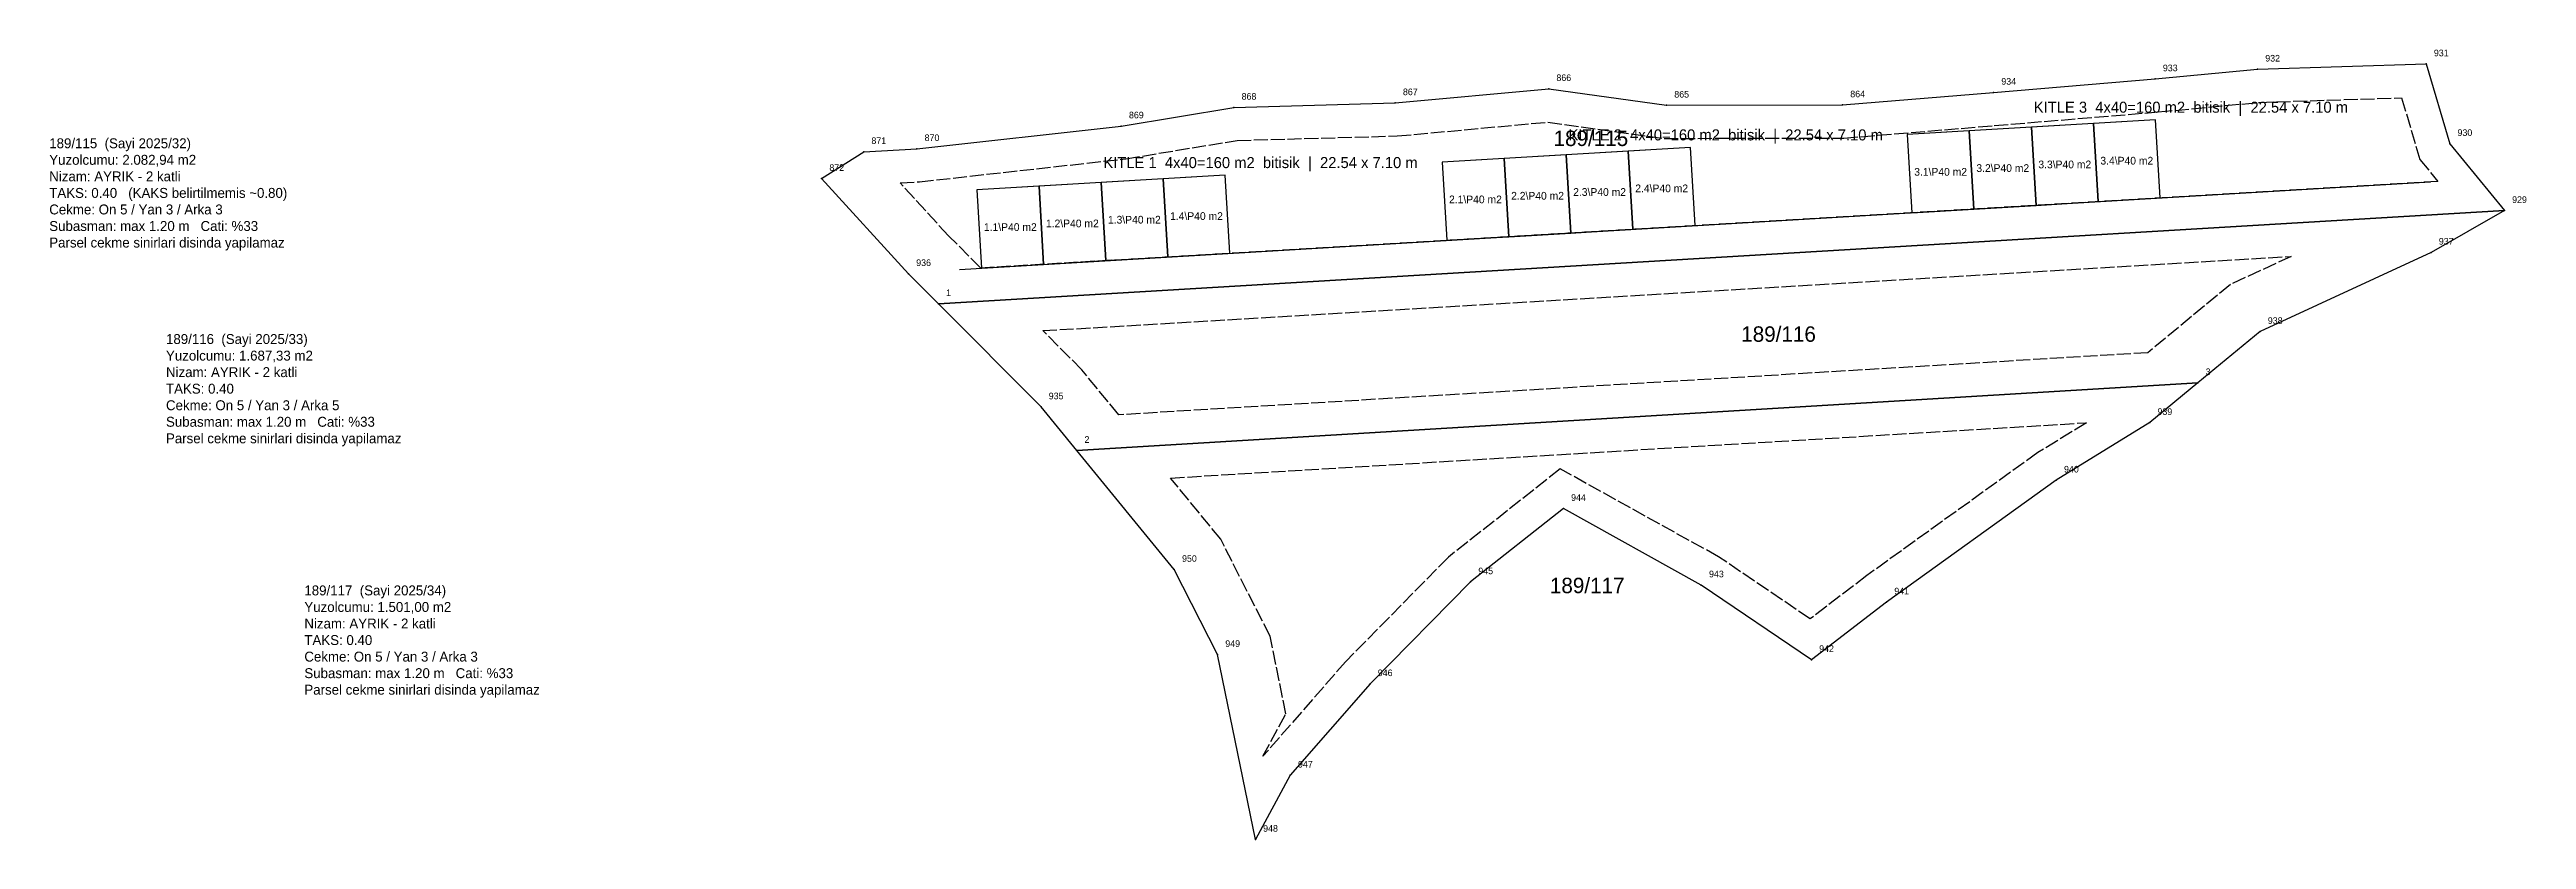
# Model space of a CAD drawing. Header units: metres. Extents: x 566327 to 566551, y 4178520 to 4178592.
import ezdxf
from ezdxf.enums import TextEntityAlignment as Align

# ---------------------------------------------------------------- set-up
doc = ezdxf.new("R2010")
doc.units = ezdxf.units.M
doc.linetypes.add('DASHED', pattern=[1.524, 1.27, -0.254])
for name, color, linetype in [('ADA_SINIR', 5, 'Continuous'), ('BINA_115', 1, 'Continuous'), ('BINA_NO_115', 7, 'Continuous'), ('CEKME_MESAFESI', 2, 'Continuous'), ('GUNEY_CEKME_115', 4, 'Continuous'), ('IMAR_NOTU', 4, 'Continuous'), ('KITLE_115', 6, 'Continuous'), ('NOKTA', 7, 'Continuous'), ('NOKTA_NO', 8, 'Continuous'), ('PARSEL_BOLME', 1, 'Continuous'), ('PARSEL_NO', 6, 'Continuous'), ('PARSEL_SINIR', 3, 'Continuous')]:
    doc.layers.add(name, color=color, linetype=linetype)

msp = doc.modelspace()

# ---------------------------------------------------------------- linework, layer by layer
at = {"layer": 'ADA_SINIR'}
msp.add_lwpolyline([(566396.58, 4178580.33), (566400.39, 4178582.76), (566405.21, 4178583.03), (566423.73, 4178585.09), (566433.94, 4178586.78), (566448.56, 4178587.19), (566462.47, 4178588.47), (566473.15, 4178586.97), (566489.1, 4178587), (566502.79, 4178588.14), (566517.43, 4178589.36), (566526.71, 4178590.24), (566541.99, 4178590.72), (566544.13, 4178583.49), (566549.08, 4178577.42), (566542.44, 4178573.64), (566526.94, 4178566.45), (566521.31, 4178561.81), (566516.94, 4178558.2), (566508.47, 4178552.98), (566493.09, 4178541.93), (566486.28, 4178536.71), (566476.3, 4178543.48), (566463.8, 4178550.41), (566455.39, 4178543.76), (566446.28, 4178534.52), (566439.05, 4178526.23), (566435.89, 4178520.41), (566432.46, 4178537.17), (566428.54, 4178544.88), (566419.7, 4178555.67), (566416.46, 4178559.62), (566407.16, 4178568.98), (566404.45, 4178571.7)], close=True, dxfattribs=at)
at = {"layer": 'BINA_115'}
for points in [[(566512.26, 4178578.24), (566517.89, 4178578.57), (566517.46, 4178585.66), (566511.84, 4178585.32)], [(566495.39, 4178577.23), (566501.01, 4178577.57), (566500.59, 4178584.65), (566494.97, 4178584.32)], [(566501.01, 4178577.57), (566506.64, 4178577.9), (566506.22, 4178584.99), (566500.59, 4178584.65)], [(566506.64, 4178577.9), (566512.26, 4178578.24), (566511.84, 4178585.32), (566506.22, 4178584.99)], [(566453.23, 4178574.73), (566458.86, 4178575.06), (566458.43, 4178582.15), (566452.81, 4178581.81)], [(566458.86, 4178575.06), (566464.48, 4178575.39), (566464.06, 4178582.48), (566458.43, 4178582.15)], [(566464.48, 4178575.39), (566470.1, 4178575.73), (566469.68, 4178582.82), (566464.06, 4178582.48)], [(566470.1, 4178575.73), (566475.73, 4178576.06), (566475.31, 4178583.15), (566469.68, 4178582.82)], [(566411.07, 4178572.22), (566416.7, 4178572.55), (566416.28, 4178579.64), (566410.65, 4178579.31)], [(566416.7, 4178572.55), (566422.32, 4178572.89), (566421.9, 4178579.97), (566416.28, 4178579.64)], [(566422.32, 4178572.89), (566427.95, 4178573.22), (566427.52, 4178580.31), (566421.9, 4178579.97)], [(566427.95, 4178573.22), (566433.57, 4178573.56), (566433.15, 4178580.64), (566427.52, 4178580.31)]]:
    msp.add_lwpolyline(points, close=True, dxfattribs=at)
at = {"layer": 'CEKME_MESAFESI', "linetype": 'DASHED'}
for points in [[(566405.46, 4178580.04), (566424.14, 4178582.12), (566434.23, 4178583.79), (566448.74, 4178584.19), (566462.4, 4178585.45), (566472.94, 4178583.97), (566489.23, 4178584), (566502.83, 4178585.13), (566517.7, 4178586.37), (566526.9, 4178587.24), (566539.77, 4178587.65), (566541.42, 4178582.06), (566543.05, 4178580.07), (566411, 4178572.21), (566408.07, 4178575.15), (566403.7, 4178579.94), (566405.46, 4178580.04)], [(566423.51, 4178558.91), (566420.17, 4178562.98), (566416.63, 4178566.54), (566529.75, 4178573.27), (566524.25, 4178570.72), (566516.76, 4178564.54), (566423.51, 4178558.91)], [(566486.17, 4178540.41), (566477.87, 4178546.04), (566463.51, 4178554), (566453.38, 4178546), (566444.08, 4178536.56), (566436.57, 4178527.95), (566438.66, 4178531.8), (566437.22, 4178538.83), (566432.75, 4178547.63), (566428.21, 4178553.18), (566511.21, 4178558.19), (566506.81, 4178555.48), (566491.3, 4178544.34), (566486.17, 4178540.41)]]:
    msp.add_lwpolyline(points, close=True, dxfattribs=at)
at = {"layer": 'GUNEY_CEKME_115'}
msp.add_line((566409.08, 4178572.1), (566542.38, 4178580.03), dxfattribs=at)
at = {"layer": 'KITLE_115'}
for points in [[(566495.39, 4178577.23), (566517.89, 4178578.57), (566517.46, 4178585.66), (566494.97, 4178584.32)], [(566453.23, 4178574.73), (566475.73, 4178576.06), (566475.31, 4178583.15), (566452.81, 4178581.81)], [(566411.07, 4178572.22), (566433.57, 4178573.56), (566433.15, 4178580.64), (566410.65, 4178579.31)]]:
    msp.add_lwpolyline(points, close=True, dxfattribs=at)
at = {"layer": 'NOKTA'}
for p in [(566526.71, 4178590.24), (566541.99, 4178590.72), (566462.47, 4178588.47), (566502.79, 4178588.14), (566517.43, 4178589.36), (566433.94, 4178586.78), (566448.56, 4178587.19), (566473.15, 4178586.97), (566489.1, 4178587), (566423.73, 4178585.09), (566544.13, 4178583.49), (566400.39, 4178582.76), (566405.21, 4178583.03), (566396.58, 4178580.33), (566549.08, 4178577.42), (566542.44, 4178573.64), (566404.45, 4178571.7), (566407.16, 4178568.98), (566526.94, 4178566.45), (566521.31, 4178561.81), (566416.46, 4178559.62), (566516.94, 4178558.2), (566419.7, 4178555.67), (566508.47, 4178552.98), (566463.8, 4178550.41), (566428.54, 4178544.88), (566455.39, 4178543.76), (566476.3, 4178543.48), (566493.09, 4178541.93), (566432.46, 4178537.17), (566486.28, 4178536.71), (566446.28, 4178534.52), (566439.05, 4178526.23), (566435.89, 4178520.41)]:
    msp.add_point(p, dxfattribs=at)
at = {"layer": 'PARSEL_BOLME'}
for p, q in [((566407.16, 4178568.98), (566549.08, 4178577.42)), ((566419.7, 4178555.67), (566521.31, 4178561.81))]:
    msp.add_line(p, q, dxfattribs=at)
at = {"layer": 'PARSEL_SINIR'}
for points in [[(566396.58, 4178580.33), (566400.39, 4178582.76), (566405.21, 4178583.03), (566423.73, 4178585.09), (566433.94, 4178586.78), (566448.56, 4178587.19), (566462.47, 4178588.47), (566473.15, 4178586.97), (566489.1, 4178587), (566502.79, 4178588.14), (566517.43, 4178589.36), (566526.71, 4178590.24), (566541.99, 4178590.72), (566544.13, 4178583.49), (566549.08, 4178577.42), (566407.16, 4178568.98), (566404.45, 4178571.7)], [(566407.16, 4178568.98), (566549.08, 4178577.42), (566542.44, 4178573.64), (566526.94, 4178566.45), (566521.31, 4178561.81), (566419.7, 4178555.67), (566416.46, 4178559.62)], [(566419.7, 4178555.67), (566521.31, 4178561.81), (566516.94, 4178558.2), (566508.47, 4178552.98), (566493.09, 4178541.93), (566486.28, 4178536.71), (566476.3, 4178543.48), (566463.8, 4178550.41), (566455.39, 4178543.76), (566446.28, 4178534.52), (566439.05, 4178526.23), (566435.89, 4178520.41), (566432.46, 4178537.17), (566428.54, 4178544.88)]]:
    msp.add_lwpolyline(points, close=True, dxfattribs=at)

# ---------------------------------------------------------------- texts
at = {"layer": 'BINA_NO_115'}
for s, p in [('KITLE 3  4x40=160 m2  bitisik  |  22.54 x 7.10 m', (566506.43, 4178586.3)), ('KITLE 2  4x40=160 m2  bitisik  |  22.54 x 7.10 m', (566464.27, 4178583.79)), ('KITLE 1  4x40=160 m2  bitisik  |  22.54 x 7.10 m', (566422.11, 4178581.28))]:
    msp.add_text(s, height=1, dxfattribs=at).set_placement(p)
for s, p in [('3.1\\P40 m2', (566497.99, 4178580.94)), ('3.2\\P40 m2', (566503.62, 4178581.28)), ('3.3\\P40 m2', (566509.24, 4178581.61)), ('3.4\\P40 m2', (566514.86, 4178581.95)), ('2.1\\P40 m2', (566455.83, 4178578.44)), ('2.2\\P40 m2', (566461.46, 4178578.77)), ('2.3\\P40 m2', (566467.08, 4178579.11)), ('2.4\\P40 m2', (566472.71, 4178579.44)), ('1.2\\P40 m2', (566419.3, 4178576.26)), ('1.3\\P40 m2', (566424.92, 4178576.6)), ('1.4\\P40 m2', (566430.55, 4178576.93)), ('1.1\\P40 m2', (566413.68, 4178575.93))]:
    msp.add_text(s, height=0.7, dxfattribs=at).set_placement(p, align=Align.MIDDLE_CENTER)
at = {"layer": 'IMAR_NOTU', "char_height": 0.9, "width": 60, "attachment_point": 1}
for s, insert in [('189/115  (Sayi 2025/32)\\PYuzolcumu: 2.082,94 m2\\PNizam: AYRIK - 2 katli\\PTAKS: 0.40   (KAKS belirtilmemis ~0.80)\\PCekme: On 5 / Yan 3 / Arka 3\\PSubasman: max 1.20 m   Cati: %33\\PParsel cekme sinirlari disinda yapilamaz', (566326.58, 4178583.98)), ('189/116  (Sayi 2025/33)\\PYuzolcumu: 1.687,33 m2\\PNizam: AYRIK - 2 katli\\PTAKS: 0.40\\PCekme: On 5 / Yan 3 / Arka 5\\PSubasman: max 1.20 m   Cati: %33\\PParsel cekme sinirlari disinda yapilamaz', (566337.16, 4178566.23)), ('189/117  (Sayi 2025/34)\\PYuzolcumu: 1.501,00 m2\\PNizam: AYRIK - 2 katli\\PTAKS: 0.40\\PCekme: On 5 / Yan 3 / Arka 3\\PSubasman: max 1.20 m   Cati: %33\\PParsel cekme sinirlari disinda yapilamaz', (566349.7, 4178543.44))]:
    msp.add_mtext(s, dxfattribs=dict(at, insert=insert))
at = {"layer": 'NOKTA_NO'}
for s, p in [('933', (566518.13, 4178590.06)), ('932', (566527.41, 4178590.94)), ('931', (566542.69, 4178591.42)), ('868', (566434.64, 4178587.48)), ('867', (566449.26, 4178587.89)), ('866', (566463.17, 4178589.17)), ('865', (566473.85, 4178587.67)), ('864', (566489.8, 4178587.7)), ('934', (566503.49, 4178588.84)), ('869', (566424.43, 4178585.79)), ('871', (566401.09, 4178583.46)), ('870', (566405.91, 4178583.73)), ('930', (566544.83, 4178584.19)), ('872', (566397.28, 4178581.03)), ('929', (566549.78, 4178578.12)), ('937', (566543.14, 4178574.34)), ('936', (566405.15, 4178572.4)), ('1', (566407.86, 4178569.68)), ('938', (566527.64, 4178567.15)), ('3', (566522.01, 4178562.51)), ('935', (566417.16, 4178560.32)), ('939', (566517.64, 4178558.9)), ('2', (566420.4, 4178556.37)), ('940', (566509.17, 4178553.68)), ('944', (566464.5, 4178551.11)), ('950', (566429.24, 4178545.58)), ('945', (566456.09, 4178544.46)), ('943', (566477, 4178544.18)), ('941', (566493.79, 4178542.63)), ('949', (566433.16, 4178537.87)), ('942', (566486.98, 4178537.41)), ('946', (566446.98, 4178535.22)), ('947', (566439.75, 4178526.93)), ('948', (566436.59, 4178521.11))]:
    msp.add_text(s, height=0.6, dxfattribs=at).set_placement(p)
at = {"layer": 'PARSEL_NO'}
for s, p in [('189/115', (566466.29, 4178583.98)), ('189/116', (566483.3, 4178566.23)), ('189/117', (566465.96, 4178543.44))]:
    msp.add_text(s, height=1.4, dxfattribs=at).set_placement(p, align=Align.MIDDLE_CENTER)

doc.saveas('drawing.dxf')
